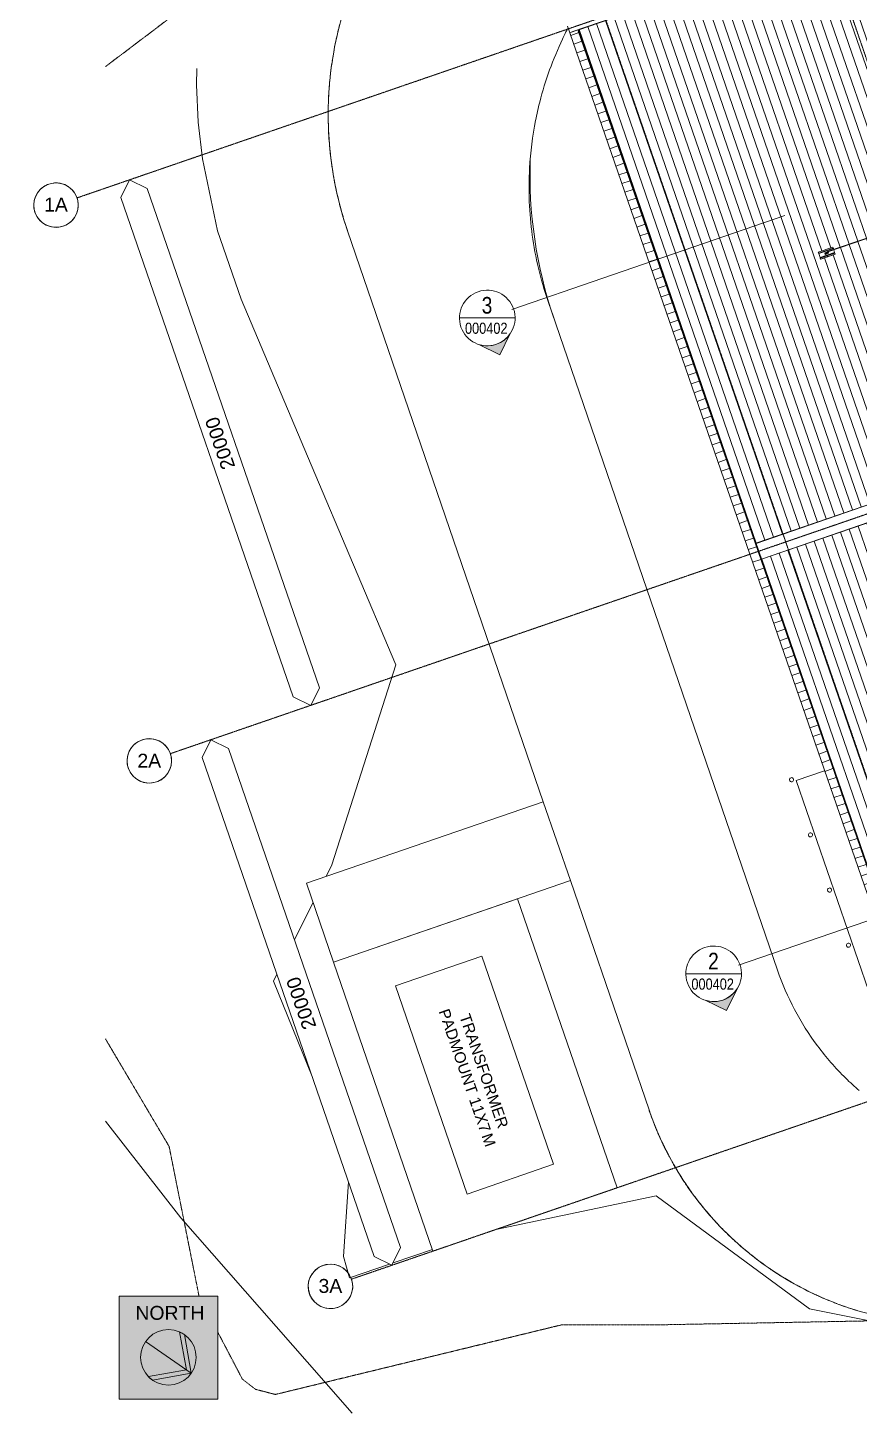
# Model space of a CAD drawing. Header units: millimetres. Extents: x -2478825 to -2336182, y 3945451 to 4053958.
# Drawn here: x -2478825 to -2448930, y 3945451 to 3995308 of the extents above; entities that cross this region are included whole.
import ezdxf

# ---------------------------------------------------------------- set-up
doc = ezdxf.new("R2010")
doc.units = ezdxf.units.MM
doc.linetypes.add('AEC_Double Dash', pattern=[39, 15, -4, 6, -4, 6, -4])
doc.linetypes.add('Grid Line', pattern=[21, 12, -3, 3, -3])
for name, color, linetype, lineweight in [('A-ANNO-NOTE', 131, 'Continuous', 5), ('A-DETL', 90, 'Continuous', 18), ('A-DETL-GENF', 92, 'Continuous', 5), ('A-DETL-THIN', 151, 'Continuous', 5), ('A-FLOR', 192, 'Continuous', 5), ('A-GENM', 13, 'Continuous', 5), ('A-ROOF', 132, 'Continuous', 5), ('A-ROOF-OTLN', 132, 'Continuous', 5), ('A-ROOF-PATT', 132, 'Continuous', 5), ('A-WALL', 113, 'Continuous', 5), ('C-PROP-LINE', 91, 'AEC_Double Dash', 13), ('C-TOPO', 7, 'Continuous', 5), ('G-ANNO-SYMB', 111, 'Continuous', 5), ('G-ANNO-TEXT', 231, 'Continuous', 5), ('Q-SPCQ', 91, 'Continuous', 5), ('S-GRID', 1, 'Continuous', 5), ('S-GRID-IDEN', 1, 'Continuous', 5)]:
    doc.layers.add(name, color=color, linetype=linetype, lineweight=lineweight)
doc.styles.add('Arial', font='arial.ttf', dxfattribs={"height": 500})
doc.styles.add('Arial Narrow', font='ARIALN.TTF', dxfattribs={"height": 600})
doc.styles.add('Arial Narrow_1', font='ARIALN.TTF', dxfattribs={"height": 400})
doc.styles.add('Arial_1', font='arial.ttf', dxfattribs={"height": 400})

# ---------------------------------------------------------------- blocks, each defined once
blk = doc.blocks.new('Generic Models 3 - Generic Models 2-971299-ROOF - Part A')
at = {"layer": 'A-GENM'}
for p, q in [((-2396794, 3972914), (-2399897, 3971816)), ((-2394151, 3965449), (-2396794, 3972914)), ((-2399897, 3971816), (-2397253, 3964350)), ((-2397253, 3964350), (-2394151, 3965449))]:
    blk.add_line(p, q, dxfattribs=at)
blk = doc.blocks.new('Static Line_Sayfa_Metal Deck_Pan Mount - Up to 15 _ pitch - Max 2 Users-1845519-ROOF - Part A')
at = {"layer": 'Q-SPCQ'}
for p, q in [((-2444629, 3989124), (-2450066, 3987250)), ((-2450064, 3987242), (-2444626, 3989117)), ((-2449881, 3987411), (-2450403, 3987232)), ((-2450389, 3987191), (-2450403, 3987232)), ((-2449867, 3987371), (-2450389, 3987191)), ((-2450384, 3987178), (-2450389, 3987191)), ((-2449862, 3987358), (-2450384, 3987178)), ((-2450337, 3987042), (-2450384, 3987178)), ((-2449815, 3987222), (-2450337, 3987042)), ((-2449808, 3987200), (-2450330, 3987021)), ((-2449794, 3987160), (-2450316, 3986980)), ((-2449794, 3987160), (-2450316, 3986980)), ((-2450171, 3987208), (-2450170, 3987203)), ((-2450171, 3987208), (-2450171, 3987208)), ((-2450171, 3987208), (-2450170, 3987203)), ((-2450170, 3987203), (-2450169, 3987203)), ((-2450169, 3987203), (-2450168, 3987200)), ((-2450168, 3987200), (-2450161, 3987179)), ((-2450162, 3987213), (-2450074, 3987247)), ((-2450072, 3987243), (-2450161, 3987208)), ((-2450161, 3987179), (-2450153, 3987156)), ((-2450153, 3987156), (-2450153, 3987155)), ((-2450147, 3987153), (-2450090, 3987172)), ((-2450141, 3987187), (-2450140, 3987186)), ((-2450116, 3987195), (-2450116, 3987196)), ((-2450090, 3987172), (-2450033, 3987192)), ((-2450084, 3987207), (-2450084, 3987206)), ((-2450068, 3987065), (-2450055, 3987070)), ((-2450055, 3987070), (-2450068, 3987065)), ((-2450068, 3987065), (-2450068, 3987065)), ((-2450065, 3987244), (-2450064, 3987243)), ((-2450065, 3987244), (-2450064, 3987242)), ((-2450064, 3987242), (-2450064, 3987242)), ((-2450059, 3987214), (-2450059, 3987215)), ((-2450055, 3987070), (-2450042, 3987074)), ((-2450041, 3987074), (-2450055, 3987070)), ((-2450048, 3987250), (-2450050, 3987254)), ((-2450047, 3987245), (-2450048, 3987248)), ((-2450045, 3987242), (-2450046, 3987245)), ((-2450038, 3987222), (-2450045, 3987242)), ((-2450030, 3987198), (-2450038, 3987222)), ((-2450030, 3987198), (-2450030, 3987198)), ((-2449917, 3987117), (-2449794, 3987160)), ((-2449794, 3987159), (-2449917, 3987117)), ((-2449917, 3987117), (-2449917, 3987117)), ((-2449881, 3987411), (-2449867, 3987371)), ((-2449867, 3987371), (-2449862, 3987358)), ((-2449862, 3987358), (-2449850, 3987324)), ((-2449848, 3987317), (-2449815, 3987222)), ((-2449815, 3987222), (-2449808, 3987200)), ((-2449808, 3987200), (-2449794, 3987160)), ((-2449794, 3987160), (-2449794, 3987160)), ((-2449794, 3987159), (-2449794, 3987160)), ((-2450330, 3987021), (-2450337, 3987042)), ((-2450316, 3986980), (-2450330, 3987021)), ((-2450316, 3986980), (-2450193, 3987022)), ((-2450193, 3987022), (-2450316, 3986980)), ((-2450316, 3986980), (-2450316, 3986980)), ((-2450316, 3986980), (-2450316, 3986980)), ((-2450193, 3987022), (-2450193, 3987022))]:
    blk.add_line(p, q, dxfattribs=at)
at = {"layer": 'Q-SPCQ', "flags": 128}
for points in [[(-2450116, 3987196), (-2450116, 3987196), (-2450117, 3987197), (-2450117, 3987197), (-2450117, 3987198), (-2450117, 3987198), (-2450118, 3987199), (-2450118, 3987199), (-2450118, 3987199), (-2450118, 3987200), (-2450119, 3987200), (-2450119, 3987201), (-2450120, 3987201), (-2450120, 3987201), (-2450120, 3987202), (-2450121, 3987202), (-2450121, 3987202), (-2450122, 3987203), (-2450122, 3987203), (-2450123, 3987203), (-2450123, 3987203), (-2450123, 3987204), (-2450124, 3987204), (-2450124, 3987204), (-2450125, 3987204), (-2450125, 3987204), (-2450126, 3987204), (-2450126, 3987204), (-2450127, 3987204), (-2450127, 3987205), (-2450128, 3987205), (-2450129, 3987205), (-2450129, 3987205), (-2450130, 3987205), (-2450130, 3987204), (-2450131, 3987204), (-2450131, 3987204), (-2450132, 3987204), (-2450132, 3987204), (-2450133, 3987204), (-2450133, 3987204), (-2450134, 3987204), (-2450134, 3987203), (-2450135, 3987203), (-2450135, 3987203), (-2450135, 3987203), (-2450136, 3987202), (-2450136, 3987202), (-2450137, 3987202), (-2450137, 3987201), (-2450137, 3987201), (-2450138, 3987201), (-2450138, 3987200), (-2450139, 3987200), (-2450139, 3987199), (-2450139, 3987199), (-2450139, 3987199), (-2450140, 3987198), (-2450140, 3987198), (-2450140, 3987197), (-2450140, 3987197), (-2450141, 3987196), (-2450141, 3987196), (-2450141, 3987195), (-2450141, 3987195), (-2450141, 3987194), (-2450141, 3987194), (-2450141, 3987193), (-2450141, 3987193), (-2450141, 3987192), (-2450142, 3987192), (-2450142, 3987191), (-2450141, 3987191), (-2450141, 3987190), (-2450141, 3987190), (-2450141, 3987189), (-2450141, 3987189), (-2450141, 3987188), (-2450141, 3987188), (-2450141, 3987187)], [(-2450059, 3987215), (-2450060, 3987216), (-2450060, 3987216), (-2450060, 3987217), (-2450060, 3987217), (-2450061, 3987218), (-2450061, 3987218), (-2450061, 3987219), (-2450061, 3987219), (-2450062, 3987219), (-2450062, 3987220), (-2450062, 3987220), (-2450063, 3987221), (-2450063, 3987221), (-2450064, 3987221), (-2450064, 3987222), (-2450064, 3987222), (-2450065, 3987222), (-2450065, 3987222), (-2450066, 3987223), (-2450066, 3987223), (-2450067, 3987223), (-2450067, 3987223), (-2450068, 3987223), (-2450068, 3987224), (-2450069, 3987224), (-2450069, 3987224), (-2450070, 3987224), (-2450070, 3987224), (-2450071, 3987224), (-2450071, 3987224), (-2450072, 3987224), (-2450072, 3987224), (-2450073, 3987224), (-2450073, 3987224), (-2450074, 3987224), (-2450074, 3987224), (-2450075, 3987224), (-2450075, 3987224), (-2450076, 3987223), (-2450076, 3987223), (-2450077, 3987223), (-2450077, 3987223), (-2450078, 3987223), (-2450078, 3987222), (-2450079, 3987222), (-2450079, 3987222), (-2450080, 3987222), (-2450080, 3987221), (-2450080, 3987221), (-2450081, 3987221), (-2450081, 3987220), (-2450081, 3987220), (-2450082, 3987219), (-2450082, 3987219), (-2450082, 3987219), (-2450083, 3987218), (-2450083, 3987218), (-2450083, 3987217), (-2450083, 3987217), (-2450084, 3987216), (-2450084, 3987216), (-2450084, 3987215), (-2450084, 3987215), (-2450084, 3987214), (-2450084, 3987214), (-2450085, 3987213), (-2450085, 3987213), (-2450085, 3987212), (-2450085, 3987212), (-2450085, 3987211), (-2450085, 3987211), (-2450085, 3987210), (-2450085, 3987210), (-2450085, 3987209), (-2450085, 3987209), (-2450084, 3987208), (-2450084, 3987208), (-2450084, 3987207), (-2450084, 3987207)]]:
    blk.add_lwpolyline(points, dxfattribs=at)
at = {"layer": 'Q-SPCQ'}
for centre, major_axis, ratio, start_param, end_param in [((-2450155, 3987214), (16.5, 5.7), 0.087156, 2.024582, 3.141593), ((-2450153, 3987209), (16.5, 5.7), 0.087156, 2.024582, 3.141593), ((-2450148, 3987157), (4.73, 1.63), 0.996195, 3.141593, 4.712389), ((-2450128, 3987191), (12.3, 4.2), 0.996195, 0, 3.141593), ((-2450128, 3987191), (12.3, 4.2), 0.996195, 3.141593, 6.283185), ((-2450071, 3987210), (12.3, 4.2), 0.996195, 0, 3.141593), ((-2450071, 3987210), (12.3, 4.2), 0.996195, 3.141593, 6.283185), ((-2450066, 3987249), (16.5, 5.7), 0.087156, 0.253073, 2.024582), ((-2450065, 3987244), (16.5, 5.7), 0.087156, 0.253073, 2.024582), ((-2450066, 3987249), (7.09, 2.44), 0.087156, 2.094395, 2.617994), ((-2450066, 3987249), (7.09, 2.44), 0.087156, 3.665191, 4.18879), ((-2450065, 3987244), (7.09, 2.44), 0.087156, 3.141593, 6.283185), ((-2450065, 3987244), (7.09, 2.44), 0.087156, 1.832596, 3.141593), ((-2450066, 3987249), (7.09, 2.44), 0.087156, 0.523599, 1.308997), ((-2450065, 3987244), (7.09, 2.44), 0.087156, 0, 1.570796), ((-2450035, 3987196), (4.73, 1.63), 0.996195, 4.712389, 6.283185)]:
    blk.add_ellipse(centre, major_axis=major_axis, ratio=ratio, start_param=start_param, end_param=end_param, dxfattribs=at)
blk = doc.blocks.new('Ridge Capping - Ridge Capping-1882401-ROOF - Part A')
at = {"layer": 'A-ROOF'}
for p, q in [((-2347469, 4012977), (-2452645, 3976761)), ((-2347466, 4012969), (-2452642, 3976754)), ((-2452544, 3976471), (-2347369, 4012686)), ((-2347271, 4012403), (-2452447, 3976188)), ((-2347269, 4012396), (-2452444, 3976181))]:
    blk.add_line(p, q, dxfattribs=at)
blk = doc.blocks.new('Roof Gutters3 - Roof Gutters-1885272-ROOF - Part A')
at = {"layer": 'A-ROOF-PATT'}
h = blk.add_hatch(dxfattribs=at)
h.set_pattern_fill('FP_6', color=256, style=0, pattern_type=2)
h.set_pattern_definition([(18.946, (-2449699.53, 3967113.1), (-107.2334, 313.9247), [])])
h.paths.add_polyline_path([(-2452862, 3976361), (-2452570, 3976462), (-2459044, 3995228), (-2459335, 3995127), (-2452862, 3976363)])
h = blk.add_hatch(dxfattribs=at)
h.set_pattern_fill('FP_7', color=256, style=0, pattern_type=2)
h.set_pattern_definition([(20.556, (-2449193.1, 3967282.8), (-123.4605, 308.3244), [])])
h.paths.add_polyline_path([(-2452570, 3976462), (-2452544, 3976471), (-2459017, 3995236), (-2459043, 3995227), (-2452607, 3976569)])
h = blk.add_hatch(dxfattribs=at)
h.set_pattern_fill('FP_8', color=256, style=0, pattern_type=2)
h.set_pattern_definition([(18.947, (-2449622.34, 3966979.72), (-108.177, 313.599), [])])
h.paths.add_polyline_path([(-2446389, 3957596), (-2446097, 3957697), (-2452570, 3976462), (-2452862, 3976361), (-2446389, 3957598)])
h = blk.add_hatch(dxfattribs=at)
h.set_pattern_fill('FP_9', color=256, style=0, pattern_type=2)
h.set_pattern_definition([(20.533, (-2449593.7, 3966981.42), (-108.177, 313.599), [])])
h.paths.add_polyline_path([(-2446097, 3957696), (-2446071, 3957706), (-2452544, 3976471), (-2452570, 3976462), (-2446097, 3957697)])
at = {"layer": 'A-ROOF'}
for p, q in [((-2459335, 3995127), (-2459044, 3995228)), ((-2452862, 3976361), (-2459335, 3995127)), ((-2459044, 3995228), (-2459017, 3995236)), ((-2452570, 3976462), (-2459044, 3995228)), ((-2452544, 3976471), (-2459017, 3995236)), ((-2452862, 3976361), (-2452570, 3976462)), ((-2446389, 3957596), (-2452862, 3976361)), ((-2452570, 3976462), (-2452544, 3976471)), ((-2446097, 3957696), (-2452570, 3976462)), ((-2446071, 3957706), (-2452544, 3976471))]:
    blk.add_line(p, q, dxfattribs=at)
blk = doc.blocks.new('Bollard_Typical - 150mm Diameter - BOL001 _fixed_-V24-ROOF - Part A')
at = {"layer": 'Q-SPCQ'}
for start, end in [(360, 180), (180, 0)]:
    blk.add_arc((1.2, -75), 75, start, end, dxfattribs=at)
blk = doc.blocks.new('Family - ___-240017-ROOF - Part A')
at = {"layer": 'C-PROP-LINE'}
for p, q in [((-2471949, 3996996), (-2476029, 3993908)), ((-2476029, 3958921), (-2473742, 3955054)), ((-2473742, 3955054), (-2472666, 3949666)), ((-2472666, 3949666), (-2472665, 3949663)), ((-2456174, 3948633), (-2448033, 3948786)), ((-2471992, 3948373), (-2471111, 3946683)), ((-2469919, 3946129), (-2459651, 3948629)), ((-2459651, 3948629), (-2456174, 3948633)), ((-2471111, 3946683), (-2470635, 3946311)), ((-2470635, 3946311), (-2469919, 3946129))]:
    blk.add_line(p, q, dxfattribs=at)
blk = doc.blocks.new('Dimension - Grids _2D_ - 1-200-639481-ROOF - Part A')
at = {"layer": 'A-DETL-GENF'}
for p, q in [((-9323, 500), (-9823, 0)), ((-9823, 0), (-9323, 500)), ((9677, 500), (-9323, 500)), ((-9323, 500), (9677, 500)), ((10177, 0), (9677, 500)), ((10177, 0), (9677, 500)), ((-9823, 0), (-9323, -500)), ((-9823, 0), (-9323, -500)), ((9677, -500), (10177, 0)), ((10177, 0), (9677, -500)), ((-9323, -500), (9677, -500)), ((-9323, -500), (9677, -500))]:
    blk.add_line(p, q, dxfattribs=at)
blk = doc.blocks.new('Grid - A1-203820-ROOF - Part A')
at = {"layer": 'S-GRID-IDEN'}
blk.add_circle((0, 0), 4, dxfattribs=at)
for start, end in [(360, 180), (180, 360)]:
    blk.add_arc((0, 0), 4, start, end, dxfattribs=at)
blk = doc.blocks.new('Section - Black-1049-ROOF - Part A')
at = {"layer": 'G-ANNO-SYMB'}
h = blk.add_hatch(color=256, dxfattribs=at)
edge = h.paths.add_edge_path()
edge.add_line((-7.7, 4), (-4.7, 7))
edge.add_line((-4.7, 7), (-1.7, 4))
edge.add_arc((-4.7, 0), 5, 53.1301, 126.8699)
for p, q in [((-4.7, 7), (-7.7, 4)), ((-4.7, 7), (-7.7, 4)), ((-1.7, 4), (-4.7, 7)), ((-4.7, 7), (-1.7, 4))]:
    blk.add_line(p, q, dxfattribs=at)
for start, end in [(360, 180), (53.1301, 126.8699), (180, 360)]:
    blk.add_arc((-4.7, 0), 5, start, end, dxfattribs=at)

msp = doc.modelspace()

# ---------------------------------------------------------------- hatches: boundary and pattern name
at = {"layer": 'A-DETL-GENF'}
h = msp.add_hatch(color=7, dxfattribs=at)
h.paths.add_polyline_path([(-2473325, 3945963), (-2471992, 3945963), (-2471992, 3949663), (-2475542, 3949663), (-2475542, 3945963), (-2474341, 3945963)])
h.paths.add_polyline_path([(-2474341, 3946645), (-2474417, 3946705), (-2474488, 3946771), (-2473121, 3947012), (-2473363, 3948379), (-2473276, 3948335), (-2473193, 3948283), (-2472947, 3946890), (-2474002, 3946705)])
msp.add_hatch(color=7, dxfattribs=at).paths.add_polyline_path([(-2474341, 3946645), (-2472947, 3946890), (-2473193, 3948283), (-2473276, 3948335), (-2473363, 3948379), (-2473121, 3947012), (-2474488, 3946771), (-2474417, 3946705)])
at = {"layer": 'A-ROOF-PATT'}
h = msp.add_hatch(dxfattribs=at)
h.set_pattern_fill('FP_2', color=256, style=0, pattern_type=2)
h.set_pattern_definition([(289, (-11344.07, 32944.8), (314.857686, 108.414195), [])])
h.paths.add_polyline_path([(-2452645, 3976761), (-2347469, 4012977), (-2347478, 4013009), (-2353742, 4031486), (-2459017, 3995236), (-2452861, 3977388)])
h.paths.add_polyline_path([(-2449020, 3987609), (-2449020, 3987611), (-2449019, 3987610)])
h.paths.add_polyline_path([(-2446492, 3988481), (-2446491, 3988482), (-2446491, 3988481)])
h.paths.add_polyline_path([(-2355845, 4019694), (-2355845, 4019695), (-2355844, 4019695)])
h.paths.add_polyline_path([(-2353316, 4020564), (-2353315, 4020566), (-2353315, 4020565)])
h.paths.add_polyline_path([(-2450316, 3986980), (-2450402, 3987232), (-2449881, 3987411), (-2449850, 3987324), (-2449703, 3987375), (-2449427, 3987470), (-2449421, 3987473), (-2444766, 3989078), (-2444780, 3989119), (-2444734, 3989135), (-2444723, 3989141), (-2444723, 3989144), (-2444565, 3989198), (-2444565, 3989198), (-2444551, 3989198), (-2444506, 3989213), (-2444491, 3989171), (-2439282, 3990965), (-2439297, 3991007), (-2439250, 3991023), (-2439239, 3991029), (-2439239, 3991032), (-2439082, 3991086), (-2439082, 3991086), (-2439067, 3991086), (-2439022, 3991102), (-2439008, 3991060), (-2433798, 3992853), (-2433813, 3992895), (-2433767, 3992912), (-2433756, 3992918), (-2433756, 3992920), (-2433598, 3992974), (-2433598, 3992974), (-2433584, 3992974), (-2433539, 3992990), (-2433524, 3992948), (-2428315, 3994742), (-2428329, 3994784), (-2428283, 3994800), (-2428272, 3994806), (-2428272, 3994808), (-2428114, 3994862), (-2428114, 3994862), (-2428100, 3994863), (-2428055, 3994878), (-2428041, 3994836), (-2422831, 3996630), (-2422846, 3996672), (-2422800, 3996688), (-2422789, 3996694), (-2422789, 3996696), (-2422631, 3996750), (-2422631, 3996751), (-2422617, 3996751), (-2422572, 3996766), (-2422557, 3996724), (-2417348, 3998518), (-2417362, 3998560), (-2417316, 3998576), (-2417305, 3998582), (-2417305, 3998584), (-2417147, 3998638), (-2417147, 3998639), (-2417133, 3998639), (-2417088, 3998654), (-2417074, 3998612), (-2411864, 4000406), (-2411879, 4000448), (-2411832, 4000464), (-2411822, 4000470), (-2411821, 4000473), (-2411664, 4000527), (-2411664, 4000527), (-2411647, 4000528), (-2411604, 4000543), (-2411590, 4000501), (-2406381, 4002294), (-2406395, 4002336), (-2406349, 4002353), (-2406338, 4002358), (-2406338, 4002361), (-2406180, 4002415), (-2406180, 4002415), (-2406166, 4002415), (-2406121, 4002431), (-2406106, 4002389), (-2400897, 4004183), (-2400912, 4004225), (-2400865, 4004241), (-2400854, 4004247), (-2400854, 4004249), (-2400697, 4004303), (-2400697, 4004303), (-2400682, 4004304), (-2400637, 4004319), (-2400623, 4004277), (-2395413, 4006071), (-2395428, 4006113), (-2395382, 4006129), (-2395371, 4006135), (-2395371, 4006137), (-2395213, 4006191), (-2395213, 4006191), (-2395199, 4006192), (-2395154, 4006207), (-2395139, 4006165), (-2389930, 4007959), (-2389944, 4008001), (-2389898, 4008017), (-2389887, 4008023), (-2389887, 4008025), (-2389729, 4008079), (-2389729, 4008080), (-2389715, 4008080), (-2389670, 4008095), (-2389656, 4008053), (-2384446, 4009847), (-2384461, 4009889), (-2384415, 4009905), (-2384404, 4009911), (-2384404, 4009914), (-2384246, 4009968), (-2384246, 4009968), (-2384232, 4009968), (-2384187, 4009984), (-2384172, 4009942), (-2378963, 4011735), (-2378977, 4011777), (-2378931, 4011794), (-2378920, 4011799), (-2378920, 4011802), (-2378762, 4011856), (-2378762, 4011856), (-2378748, 4011856), (-2378703, 4011872), (-2378689, 4011830), (-2373479, 4013623), (-2373494, 4013665), (-2373447, 4013682), (-2373437, 4013688), (-2373436, 4013690), (-2373279, 4013744), (-2373279, 4013744), (-2373265, 4013745), (-2373219, 4013760), (-2373205, 4013718), (-2367996, 4015512), (-2368010, 4015554), (-2367964, 4015570), (-2367953, 4015576), (-2367953, 4015578), (-2367795, 4015632), (-2367795, 4015632), (-2367781, 4015633), (-2367736, 4015648), (-2367721, 4015606), (-2362512, 4017400), (-2362527, 4017442), (-2362480, 4017458), (-2362469, 4017464), (-2362469, 4017466), (-2362312, 4017520), (-2362312, 4017521), (-2362297, 4017521), (-2362252, 4017536), (-2362238, 4017494), (-2357028, 4019288), (-2357042, 4019330), (-2356997, 4019346), (-2356986, 4019352), (-2356986, 4019355), (-2356828, 4019409), (-2356828, 4019409), (-2356814, 4019409), (-2356769, 4019424), (-2356754, 4019382), (-2351668, 4021133), (-2351698, 4021219), (-2351176, 4021399), (-2351090, 4021147), (-2351612, 4020968), (-2351666, 4021125), (-2352236, 4020928), (-2356752, 4019375), (-2356704, 4019236), (-2356751, 4019220), (-2356764, 4019223), (-2356765, 4019220), (-2356765, 4019219), (-2356922, 4019166), (-2356922, 4019166), (-2356933, 4019157), (-2356978, 4019142), (-2357026, 4019281), (-2362235, 4017487), (-2362187, 4017348), (-2362235, 4017332), (-2362247, 4017334), (-2362248, 4017332), (-2362249, 4017331), (-2362405, 4017278), (-2362405, 4017278), (-2362417, 4017269), (-2362462, 4017253), (-2362509, 4017392), (-2367719, 4015599), (-2367671, 4015460), (-2367719, 4015444), (-2367731, 4015446), (-2367732, 4015443), (-2367733, 4015443), (-2367889, 4015390), (-2367889, 4015389), (-2367900, 4015381), (-2367945, 4015365), (-2367993, 4015504), (-2373202, 4013710), (-2373155, 4013572), (-2373202, 4013556), (-2373215, 4013558), (-2373216, 4013555), (-2373216, 4013555), (-2373372, 4013502), (-2373372, 4013501), (-2373384, 4013493), (-2373429, 4013477), (-2373477, 4013616), (-2378686, 4011822), (-2378638, 4011683), (-2378686, 4011668), (-2378698, 4011670), (-2378699, 4011667), (-2378700, 4011667), (-2378856, 4011613), (-2378856, 4011613), (-2378867, 4011604), (-2378912, 4011589), (-2378960, 4011728), (-2384170, 4009934), (-2384122, 4009795), (-2384169, 4009780), (-2384182, 4009782), (-2384183, 4009779), (-2384183, 4009779), (-2384340, 4009725), (-2384340, 4009725), (-2384351, 4009716), (-2384396, 4009701), (-2384444, 4009840), (-2389653, 4008046), (-2389605, 4007907), (-2389653, 4007891), (-2389665, 4007893), (-2389666, 4007891), (-2389667, 4007890), (-2389823, 4007837), (-2389823, 4007837), (-2389834, 4007828), (-2389879, 4007813), (-2389927, 4007951), (-2395137, 4006158), (-2395089, 4006019), (-2395136, 4006003), (-2395149, 4006005), (-2395150, 4006002), (-2395153, 4006001), (-2395307, 4005949), (-2395307, 4005948), (-2395318, 4005940), (-2395363, 4005924), (-2395411, 4006063), (-2400620, 4004269), (-2400572, 4004131), (-2400620, 4004115), (-2400632, 4004117), (-2400633, 4004114), (-2400634, 4004114), (-2400790, 4004061), (-2400790, 4004060), (-2400802, 4004052), (-2400847, 4004036), (-2400894, 4004175), (-2406104, 4002381), (-2406056, 4002242), (-2406104, 4002227), (-2406116, 4002229), (-2406117, 4002226), (-2406118, 4002226), (-2406274, 4002172), (-2406274, 4002172), (-2406285, 4002163), (-2406330, 4002148), (-2406378, 4002287), (-2411587, 4000493), (-2411540, 4000354), (-2411587, 4000339), (-2411600, 4000341), (-2411601, 4000338), (-2411601, 4000338), (-2411757, 4000284), (-2411757, 4000284), (-2411769, 4000275), (-2411814, 4000260), (-2411862, 4000399), (-2417071, 3998605), (-2417023, 3998466), (-2417071, 3998450), (-2417083, 3998452), (-2417084, 3998450), (-2417085, 3998449), (-2417241, 3998396), (-2417241, 3998396), (-2417252, 3998387), (-2417297, 3998372), (-2417345, 3998510), (-2422555, 3996717), (-2422507, 3996578), (-2422554, 3996562), (-2422567, 3996564), (-2422568, 3996562), (-2422568, 3996561), (-2422725, 3996508), (-2422725, 3996508), (-2422736, 3996499), (-2422781, 3996483), (-2422829, 3996622), (-2428038, 3994828), (-2427990, 3994690), (-2428038, 3994674), (-2428050, 3994676), (-2428051, 3994673), (-2428052, 3994673), (-2428208, 3994620), (-2428208, 3994619), (-2428219, 3994611), (-2428264, 3994595), (-2428312, 3994734), (-2433522, 3992940), (-2433474, 3992801), (-2433521, 3992786), (-2433534, 3992788), (-2433535, 3992785), (-2433535, 3992785), (-2433692, 3992732), (-2433692, 3992731), (-2433703, 3992723), (-2433748, 3992707), (-2433796, 3992846), (-2439005, 3991052), (-2438957, 3990913), (-2439005, 3990898), (-2439017, 3990900), (-2439018, 3990897), (-2439019, 3990897), (-2439175, 3990843), (-2439175, 3990843), (-2439187, 3990834), (-2439232, 3990819), (-2439279, 3990958), (-2444489, 3989164), (-2444441, 3989025), (-2444489, 3989009), (-2444501, 3989012), (-2444502, 3989009), (-2444503, 3989008), (-2444659, 3988955), (-2444659, 3988955), (-2444670, 3988946), (-2444715, 3988931), (-2444765, 3989070), (-2444930, 3989012), (-2449848, 3987316), (-2449794, 3987159), (-2450315, 3986980)])
h.paths.add_polyline_path([(-2448138, 3987908), (-2448127, 3987910), (-2448136, 3987908)])
h.paths.add_polyline_path([(-2445249, 3988903), (-2445238, 3988906), (-2445247, 3988904)])
h.paths.add_polyline_path([(-2354962, 4019992), (-2354952, 4019994), (-2354961, 4019992)])
h.paths.add_polyline_path([(-2352072, 4020986), (-2352062, 4020988), (-2352071, 4020986)])
h = msp.add_hatch(dxfattribs=at)
h.set_pattern_fill('FP_1', color=256, style=0, pattern_type=2)
h.set_pattern_definition([(109, (-11202.03, 32533.07), (-314.857686, -108.414195), [])])
h.paths.add_polyline_path([(-2446076, 3957704), (-2397831, 3974316), (-2397038, 3972013), (-2343541, 3990151), (-2343541, 3999055), (-2343058, 3999185), (-2343370, 4000090), (-2345559, 4000677), (-2343740, 4001164), (-2347571, 4012292), (-2347798, 4012213), (-2452444, 3976181), (-2446071, 3957706)])
h.paths.add_polyline_path([(-2347449, 4002429), (-2347449, 4002428), (-2347451, 4002429)])
h.paths.add_polyline_path([(-2348321, 4002129), (-2348327, 4002126), (-2348326, 4002127)])
h.paths.add_polyline_path([(-2440144, 3970512), (-2440152, 3970508), (-2440144, 3970511)])
h.paths.add_polyline_path([(-2440480, 3970396), (-2440480, 3970395), (-2440481, 3970396)])
h.paths.add_polyline_path([(-2441352, 3970096), (-2441357, 3970093), (-2441357, 3970094)])
h.paths.add_polyline_path([(-2443936, 3969051), (-2444022, 3969303), (-2443500, 3969482), (-2443464, 3969377), (-2438387, 3971126), (-2438408, 3971187), (-2438361, 3971203), (-2438349, 3971201), (-2438348, 3971203), (-2438347, 3971204), (-2438191, 3971257), (-2438191, 3971257), (-2438179, 3971266), (-2438134, 3971281), (-2438112, 3971218), (-2432912, 3973009), (-2432933, 3973072), (-2432886, 3973088), (-2432873, 3973086), (-2432873, 3973088), (-2432872, 3973089), (-2432716, 3973142), (-2432716, 3973143), (-2432704, 3973151), (-2432659, 3973167), (-2432637, 3973103), (-2427437, 3974894), (-2427458, 3974957), (-2427411, 3974973), (-2427398, 3974971), (-2427398, 3974974), (-2427397, 3974974), (-2427241, 3975027), (-2427241, 3975028), (-2427229, 3975036), (-2427184, 3975052), (-2427162, 3974988), (-2421962, 3976779), (-2421983, 3976843), (-2421936, 3976858), (-2421923, 3976856), (-2421922, 3976859), (-2421922, 3976859), (-2421766, 3976913), (-2421766, 3976913), (-2421754, 3976922), (-2421709, 3976937), (-2421687, 3976874), (-2416487, 3978664), (-2416508, 3978728), (-2416461, 3978743), (-2416448, 3978741), (-2416447, 3978744), (-2416436, 3978748), (-2416290, 3978798), (-2416291, 3978798), (-2416279, 3978807), (-2416234, 3978822), (-2416212, 3978759), (-2411012, 3980550), (-2411033, 3980613), (-2410986, 3980629), (-2410973, 3980627), (-2410972, 3980629), (-2410972, 3980630), (-2410815, 3980683), (-2410816, 3980683), (-2410804, 3980692), (-2410759, 3980707), (-2410737, 3980644), (-2405536, 3982435), (-2405558, 3982498), (-2405511, 3982514), (-2405498, 3982512), (-2405497, 3982515), (-2405497, 3982515), (-2405340, 3982568), (-2405340, 3982569), (-2405329, 3982577), (-2405284, 3982593), (-2405262, 3982529), (-2400061, 3984320), (-2400083, 3984383), (-2400036, 3984399), (-2400023, 3984397), (-2400022, 3984400), (-2400022, 3984400), (-2399865, 3984453), (-2399865, 3984454), (-2399854, 3984462), (-2399809, 3984478), (-2399787, 3984414), (-2394586, 3986205), (-2394608, 3986269), (-2394561, 3986284), (-2394548, 3986282), (-2394547, 3986285), (-2394547, 3986285), (-2394390, 3986339), (-2394390, 3986339), (-2394379, 3986348), (-2394334, 3986363), (-2394312, 3986300), (-2389111, 3988090), (-2389133, 3988154), (-2389086, 3988169), (-2389073, 3988167), (-2389072, 3988170), (-2389072, 3988170), (-2388915, 3988224), (-2388915, 3988224), (-2388904, 3988233), (-2388859, 3988248), (-2388837, 3988185), (-2383636, 3989976), (-2383658, 3990039), (-2383611, 3990055), (-2383598, 3990053), (-2383597, 3990055), (-2383597, 3990056), (-2383440, 3990109), (-2383440, 3990109), (-2383429, 3990118), (-2383384, 3990133), (-2383362, 3990070), (-2378161, 3991861), (-2378183, 3991924), (-2378136, 3991940), (-2378123, 3991938), (-2378122, 3991941), (-2378122, 3991941), (-2377965, 3991994), (-2377965, 3991995), (-2377954, 3992003), (-2377909, 3992019), (-2377887, 3991955), (-2372686, 3993746), (-2372708, 3993809), (-2372661, 3993825), (-2372648, 3993823), (-2372647, 3993826), (-2372647, 3993826), (-2372490, 3993879), (-2372490, 3993880), (-2372479, 3993888), (-2372434, 3993904), (-2372412, 3993840), (-2367211, 3995631), (-2367233, 3995695), (-2367186, 3995710), (-2367173, 3995708), (-2367172, 3995711), (-2367172, 3995711), (-2367015, 3995765), (-2367015, 3995765), (-2367004, 3995774), (-2366959, 3995789), (-2366937, 3995726), (-2361736, 3997516), (-2361758, 3997580), (-2361711, 3997595), (-2361698, 3997593), (-2361697, 3997596), (-2361697, 3997596), (-2361540, 3997650), (-2361540, 3997650), (-2361529, 3997659), (-2361484, 3997674), (-2361462, 3997611), (-2356261, 3999402), (-2356283, 3999465), (-2356236, 3999481), (-2356223, 3999479), (-2356222, 3999481), (-2356222, 3999482), (-2356065, 3999535), (-2356065, 3999535), (-2356054, 3999544), (-2356009, 3999559), (-2355987, 3999496), (-2350786, 4001287), (-2350808, 4001350), (-2350761, 4001366), (-2350748, 4001364), (-2350747, 4001367), (-2350746, 4001367), (-2350590, 4001420), (-2350590, 4001421), (-2350579, 4001429), (-2350534, 4001445), (-2350512, 4001381), (-2345436, 4003132), (-2345472, 4003236), (-2344950, 4003416), (-2344863, 4003164), (-2345385, 4002985), (-2345433, 4003124), (-2346492, 4002759), (-2346499, 4002756), (-2350509, 4001373), (-2350469, 4001256), (-2350515, 4001240), (-2350526, 4001234), (-2350526, 4001232), (-2350684, 4001178), (-2350684, 4001178), (-2350698, 4001177), (-2350743, 4001162), (-2350784, 4001279), (-2355984, 3999488), (-2355944, 3999371), (-2355990, 3999355), (-2356001, 3999349), (-2356001, 3999347), (-2356159, 3999293), (-2356159, 3999292), (-2356173, 3999292), (-2356218, 3999277), (-2356259, 3999394), (-2361459, 3997603), (-2361419, 3997486), (-2361465, 3997470), (-2361476, 3997464), (-2361476, 3997461), (-2361634, 3997407), (-2361634, 3997407), (-2361648, 3997407), (-2361693, 3997391), (-2361734, 3997509), (-2366935, 3995718), (-2366894, 3995601), (-2366940, 3995584), (-2366951, 3995579), (-2366951, 3995576), (-2367109, 3995522), (-2367109, 3995522), (-2367123, 3995522), (-2367168, 3995506), (-2367209, 3995624), (-2372410, 3993833), (-2372369, 3993715), (-2372415, 3993699), (-2372426, 3993693), (-2372426, 3993691), (-2372584, 3993637), (-2372584, 3993637), (-2372598, 3993636), (-2372643, 3993621), (-2372684, 3993738), (-2377885, 3991948), (-2377844, 3991830), (-2377890, 3991814), (-2377901, 3991808), (-2377901, 3991806), (-2378059, 3991752), (-2378059, 3991752), (-2378073, 3991751), (-2378118, 3991736), (-2378159, 3991853), (-2383360, 3990062), (-2383319, 3989945), (-2383365, 3989929), (-2383376, 3989923), (-2383376, 3989921), (-2383534, 3989867), (-2383534, 3989866), (-2383548, 3989866), (-2383593, 3989851), (-2383634, 3989968), (-2388835, 3988177), (-2388794, 3988060), (-2388840, 3988044), (-2388851, 3988038), (-2388851, 3988035), (-2389009, 3987981), (-2389009, 3987981), (-2389023, 3987981), (-2389068, 3987965), (-2389109, 3988083), (-2394310, 3986292), (-2394269, 3986175), (-2394315, 3986158), (-2394326, 3986153), (-2394326, 3986150), (-2394484, 3986096), (-2394484, 3986096), (-2394498, 3986096), (-2394543, 3986080), (-2394584, 3986198), (-2399785, 3984407), (-2399744, 3984289), (-2399790, 3984273), (-2399801, 3984267), (-2399801, 3984265), (-2399959, 3984211), (-2399959, 3984211), (-2399973, 3984210), (-2400018, 3984195), (-2400059, 3984312), (-2405260, 3982522), (-2405219, 3982404), (-2405265, 3982388), (-2405276, 3982382), (-2405277, 3982380), (-2405434, 3982326), (-2405434, 3982326), (-2405448, 3982325), (-2405493, 3982310), (-2405534, 3982427), (-2410735, 3980636), (-2410694, 3980519), (-2410740, 3980503), (-2410751, 3980497), (-2410752, 3980495), (-2410909, 3980441), (-2410909, 3980440), (-2410923, 3980440), (-2410969, 3980425), (-2411009, 3980542), (-2416210, 3978751), (-2416169, 3978634), (-2416218, 3978616), (-2416226, 3978612), (-2416227, 3978609), (-2416384, 3978555), (-2416384, 3978555), (-2416398, 3978555), (-2416444, 3978539), (-2416484, 3978657), (-2421685, 3976866), (-2421644, 3976749), (-2421691, 3976732), (-2421701, 3976727), (-2421702, 3976724), (-2421859, 3976670), (-2421859, 3976670), (-2421873, 3976670), (-2421919, 3976654), (-2421959, 3976772), (-2427160, 3974981), (-2427119, 3974863), (-2427166, 3974847), (-2427176, 3974841), (-2427177, 3974839), (-2427334, 3974785), (-2427334, 3974785), (-2427348, 3974784), (-2427394, 3974769), (-2427434, 3974886), (-2432635, 3973096), (-2432594, 3972978), (-2432641, 3972962), (-2432651, 3972956), (-2432652, 3972954), (-2432809, 3972900), (-2432809, 3972900), (-2432823, 3972899), (-2432869, 3972884), (-2432909, 3973001), (-2438110, 3971210), (-2438069, 3971093), (-2438116, 3971077), (-2438126, 3971071), (-2438127, 3971069), (-2438284, 3971015), (-2438284, 3971014), (-2438298, 3971014), (-2438344, 3970999), (-2438386, 3971116), (-2438470, 3971087), (-2438550, 3971060), (-2438555, 3971057), (-2443461, 3969368), (-2443414, 3969230), (-2443935, 3969051)])
h.paths.add_polyline_path([(-2441577, 3970017), (-2441558, 3970025), (-2441567, 3970021), (-2441577, 3970018)])
h.paths.add_polyline_path([(-2441243, 3970134), (-2441233, 3970137), (-2441242, 3970134)])
h.paths.add_polyline_path([(-2438692, 3971010), (-2438673, 3971017), (-2438682, 3971014), (-2438691, 3971010)])
h.paths.add_polyline_path([(-2348547, 4002050), (-2348527, 4002057), (-2348536, 4002054), (-2348546, 4002050)])
h.paths.add_polyline_path([(-2348213, 4002167), (-2348202, 4002169), (-2348212, 4002167)])
h.paths.add_polyline_path([(-2347133, 4002539), (-2347119, 4002543), (-2347129, 4002540)])
h.paths.add_polyline_path([(-2345662, 4003044), (-2345643, 4003051), (-2345652, 4003048), (-2345661, 4003045)])

# ---------------------------------------------------------------- linework, layer by layer
at = {"layer": 'A-DETL'}
for p, q in [((-2475542, 3949663), (-2475542, 3945963)), ((-2471992, 3949663), (-2475542, 3949663)), ((-2471992, 3945963), (-2471992, 3949663)), ((-2475542, 3945963), (-2471992, 3945963))]:
    msp.add_line(p, q, dxfattribs=at)
at = {"layer": 'A-DETL', "lineweight": 5}
msp.add_line((-2472947, 3946890), (-2474587, 3948035), dxfattribs=at)
msp.add_circle((-2473767, 3947463), 1000, dxfattribs=at)
at = {"layer": 'A-DETL-THIN'}
for p, q in [((-2473363, 3948379), (-2473121, 3947012)), ((-2472947, 3946890), (-2473193, 3948283)), ((-2473121, 3947012), (-2474488, 3946771)), ((-2474341, 3946645), (-2472947, 3946890))]:
    msp.add_line(p, q, dxfattribs=at)
for start, end in [(55, 66.1484), (223.8516, 235)]:
    msp.add_arc((-2473767, 3947464), 1000, start, end, dxfattribs=at)
at = {"layer": 'A-FLOR'}
for p, q in [((-2460289, 3967458), (-2467326, 3987999)), ((-2460127, 3985498), (-2451870, 3961397)), ((-2451204, 3968218), (-2450174, 3968571)), ((-2446898, 3955712), (-2451204, 3968218)), ((-2460289, 3967458), (-2468803, 3964529)), ((-2459317, 3964620), (-2460289, 3967458)), ((-2468803, 3964529), (-2467837, 3961689)), ((-2467837, 3961689), (-2459317, 3964620)), ((-2456488, 3956365), (-2459317, 3964620)), ((-2461217, 3963966), (-2467837, 3961689)), ((-2457639, 3953565), (-2461217, 3963966)), ((-2467837, 3961689), (-2464258, 3951288)), ((-2464258, 3951288), (-2457639, 3953565))]:
    msp.add_line(p, q, dxfattribs=at)
for points, knots in [([(-2467972, 3993315), (-2467885, 3994305), (-2467507, 3996133), (-2466748, 3997836), (-2466321, 3998583)], [-1, -1, -1, -1, -0.75, -0.5333333, -0.5333333, -0.5333333, -0.5333333]), ([(-2459598, 3994901), (-2459943, 3994174), (-2460293, 3993200), (-2460521, 3992195), (-2460564, 3991974)], [-1, -1, -1, -1, -0.75, -0.68, -0.68, -0.68, -0.68]), ([(-2467326, 3987999), (-2467472, 3988424), (-2467719, 3989290), (-2468029, 3991064), (-2468052, 3992419), (-2467972, 3993315)], [-1, -1, -1, -1, -0.75, -0.5, 0, 0, 0, 0]), ([(-2460564, 3991974), (-2460677, 3991406), (-2460851, 3990029), (-2460762, 3987832), (-2460388, 3986260), (-2460127, 3985498)], [-0.68, -0.68, -0.68, -0.68, -0.5, -0.25, 0, 0, 0, 0]), ([(-2451870, 3961397), (-2451703, 3960909), (-2451293, 3959960), (-2450466, 3958649), (-2449640, 3957703), (-2449098, 3957206), (-2448930, 3957062)], [-1, -1, -1, -1, -0.875, -0.75, -0.625, -0.5714286, -0.5714286, -0.5714286, -0.5714286]), ([(-2453693, 3951928), (-2454322, 3952546), (-2455158, 3953583), (-2456011, 3955130), (-2456345, 3955948), (-2456488, 3956365)], [-1, -1, -1, -1, -0.5, -0.25, 0, 0, 0, 0])]:
    msp.add_open_spline(points, degree=3, knots=knots, dxfattribs=at)
for points in [[(-2459397, 3995306), (-2459467, 3995172), (-2459534, 3995037), (-2459598, 3994901)], [(-2445704, 3948660), (-2446442, 3948660), (-2447917, 3948804), (-2450047, 3949442), (-2452014, 3950479), (-2453167, 3951411), (-2453693, 3951928)]]:
    msp.add_open_spline(points, degree=3, dxfattribs=at)
at = {"layer": 'A-ROOF'}
msp.add_line((-2353742, 4031486), (-2459017, 3995236), dxfattribs=at)
at = {"layer": 'A-ROOF-OTLN'}
for p, q in [((-2459266, 3995156), (-2354127, 4031359)), ((-2459264, 3995151), (-2459266, 3995156))]:
    msp.add_line(p, q, dxfattribs=at)
at = {"layer": 'A-WALL'}
msp.add_line((-2459416, 3995363), (-2459301, 3995028), dxfattribs=at)
at = {"layer": 'C-TOPO'}
for p, q in [((-2467641, 3995293), (-2467612, 3995409)), ((-2467731, 3994907), (-2467705, 3995023)), ((-2467892, 3994008), (-2467882, 3994081)), ((-2472762, 3993255), (-2472750, 3993841)), ((-2467950, 3993541), (-2467934, 3993684)), ((-2472693, 3991910), (-2472762, 3993255)), ((-2467970, 3993339), (-2467955, 3993501)), ((-2468000, 3992938), (-2467999, 3992954)), ((-2468022, 3992044), (-2468022, 3992133)), ((-2468018, 3992520), (-2468017, 3992539)), ((-2472538, 3990584), (-2472693, 3991910)), ((-2467999, 3991397), (-2468007, 3991554)), ((-2467971, 3991026), (-2467980, 3991130)), ((-2472001, 3988003), (-2472538, 3990584)), ((-2467931, 3990644), (-2467938, 3990710)), ((-2467879, 3990263), (-2467888, 3990326)), ((-2467825, 3989930), (-2467826, 3989936)), ((-2467821, 3989912), (-2467825, 3989930)), ((-2467816, 3989879), (-2467821, 3989912)), ((-2467734, 3989468), (-2467736, 3989478)), ((-2467730, 3989450), (-2467734, 3989468)), ((-2467616, 3988967), (-2467643, 3989072)), ((-2467611, 3988948), (-2467616, 3988967)), ((-2467556, 3988744), (-2467611, 3988948)), ((-2467484, 3988491), (-2467489, 3988509)), ((-2467480, 3988480), (-2467484, 3988491)), ((-2467456, 3988399), (-2467480, 3988480)), ((-2471157, 3985545), (-2472001, 3988003)), ((-2467334, 3988023), (-2467340, 3988041)), ((-2468635, 3979577), (-2471157, 3985545)), ((-2465595, 3972386), (-2468635, 3979577)), ((-2467888, 3965189), (-2465595, 3972386)), ((-2468098, 3964772), (-2467888, 3965189)), ((-2469240, 3962497), (-2468568, 3963836)), ((-2469989, 3961005), (-2469867, 3961248)), ((-2468599, 3957565), (-2469989, 3961005)), ((-2473325, 3952488), (-2476029, 3955958)), ((-2456363, 3956017), (-2456373, 3956044)), ((-2456212, 3955640), (-2456219, 3955656)), ((-2456071, 3955318), (-2456095, 3955372)), ((-2455909, 3954979), (-2455935, 3955033)), ((-2455912, 3954985), (-2455910, 3954982)), ((-2455740, 3954654), (-2455770, 3954708)), ((-2455562, 3954335), (-2455554, 3954322)), ((-2467469, 3951097), (-2467294, 3953775)), ((-2455370, 3954017), (-2455360, 3954000)), ((-2456234, 3953275), (-2461998, 3952065)), ((-2450723, 3949207), (-2456234, 3953275)), ((-2454948, 3953389), (-2455020, 3953489)), ((-2454308, 3952582), (-2454440, 3952736)), ((-2468185, 3946622), (-2473325, 3952488)), ((-2453835, 3952070), (-2453929, 3952166)), ((-2453721, 3951955), (-2453835, 3952070)), ((-2453445, 3951692), (-2453486, 3951730)), ((-2464278, 3951344), (-2465692, 3950861)), ((-2453189, 3951461), (-2453178, 3951452)), ((-2467251, 3950329), (-2467469, 3951097)), ((-2465818, 3950818), (-2467251, 3950329)), ((-2452119, 3950636), (-2452211, 3950700)), ((-2451867, 3950469), (-2451965, 3950533)), ((-2451700, 3950364), (-2451687, 3950356)), ((-2451608, 3950308), (-2451651, 3950334)), ((-2451356, 3950160), (-2451370, 3950168)), ((-2450492, 3949714), (-2450611, 3949770)), ((-2450391, 3949668), (-2450378, 3949662)), ((-2447962, 3948661), (-2450723, 3949207)), ((-2450049, 3949521), (-2450038, 3949516)), ((-2449867, 3949447), (-2450011, 3949505)), ((-2449741, 3949399), (-2449867, 3949447)), ((-2467160, 3945451), (-2468185, 3946622))]:
    msp.add_line(p, q, dxfattribs=at)
at = {"layer": 'C-TOPO', "flags": 128}
for points in [[(-2467705, 3995023), (-2467660, 3995217), (-2467649, 3995261)], [(-2467805, 3994540), (-2467797, 3994579), (-2467790, 3994617)], [(-2467790, 3994617), (-2467749, 3994821), (-2467739, 3994872)], [(-2467874, 3994129), (-2467860, 3994218), (-2467825, 3994428)], [(-2467930, 3993724), (-2467926, 3993756), (-2467898, 3993970)], [(-2467992, 3993068), (-2467975, 3993284), (-2467973, 3993304)], [(-2468017, 3992563), (-2468010, 3992737), (-2468002, 3992912)], [(-2468022, 3992186), (-2468022, 3992264), (-2468019, 3992484)], [(-2468009, 3991586), (-2468016, 3991767), (-2468020, 3991948)], [(-2467984, 3991191), (-2467997, 3991372), (-2467998, 3991388)], [(-2467945, 3990767), (-2467964, 3990948), (-2467968, 3990992)], [(-2467892, 3990348), (-2467916, 3990529), (-2467925, 3990601)], [(-2467830, 3989960), (-2467860, 3990142), (-2467872, 3990218)], [(-2467741, 3989501), (-2467780, 3989689), (-2467806, 3989827)], [(-2467657, 3989133), (-2467670, 3989187), (-2467721, 3989407)], [(-2467489, 3988509), (-2467552, 3988728), (-2467553, 3988733)], [(-2467340, 3988041), (-2467412, 3988260), (-2467436, 3988334)], [(-2456373, 3956044), (-2456427, 3956189), (-2456478, 3956335)], [(-2456280, 3955805), (-2456327, 3955925), (-2456356, 3956000)], [(-2456221, 3955662), (-2456246, 3955722), (-2456280, 3955805)], [(-2456095, 3955372), (-2456154, 3955506), (-2456212, 3955640)], [(-2456013, 3955194), (-2456055, 3955283), (-2456066, 3955308)], [(-2455935, 3955033), (-2455975, 3955113), (-2456013, 3955194)], [(-2455836, 3954836), (-2455886, 3954934), (-2455902, 3954965)], [(-2455770, 3954708), (-2455803, 3954772), (-2455836, 3954836)], [(-2455597, 3954396), (-2455685, 3954552), (-2455720, 3954617)], [(-2455545, 3954305), (-2455571, 3954351), (-2455597, 3954396)], [(-2455416, 3954091), (-2455481, 3954198), (-2455545, 3954305)], [(-2455395, 3954057), (-2455406, 3954074), (-2455416, 3954091)], [(-2455340, 3953969), (-2455368, 3954013), (-2455395, 3954057)], [(-2455267, 3953855), (-2455304, 3953912), (-2455340, 3953969)], [(-2455194, 3953744), (-2455231, 3953800), (-2455267, 3953855)], [(-2455149, 3953676), (-2455172, 3953710), (-2455194, 3953744)], [(-2455020, 3953489), (-2455085, 3953582), (-2455149, 3953676)], [(-2454730, 3953097), (-2454877, 3953292), (-2454911, 3953338)], [(-2454653, 3952998), (-2454692, 3953047), (-2454730, 3953097)], [(-2454468, 3952769), (-2454483, 3952788), (-2454653, 3952998)], [(-2454171, 3952427), (-2454240, 3952504), (-2454308, 3952582)], [(-2453974, 3952214), (-2454005, 3952246), (-2454171, 3952427)], [(-2453486, 3951730), (-2453662, 3951898), (-2453681, 3951916)], [(-2453154, 3951432), (-2453322, 3951579), (-2453399, 3951649)], [(-2452883, 3951205), (-2452904, 3951222), (-2453154, 3951432)], [(-2452608, 3950989), (-2452648, 3951019), (-2452798, 3951136)], [(-2452327, 3950781), (-2452386, 3950824), (-2452502, 3950909)], [(-2451979, 3950543), (-2451993, 3950552), (-2452119, 3950636)], [(-2451676, 3950350), (-2451738, 3950388), (-2451867, 3950469)], [(-2451370, 3950168), (-2451489, 3950237), (-2451608, 3950308)], [(-2451048, 3949990), (-2451082, 3950008), (-2451275, 3950114)], [(-2450736, 3949831), (-2450789, 3949857), (-2450936, 3949932)], [(-2450236, 3949599), (-2450364, 3949656), (-2450492, 3949714)], [(-2450023, 3949510), (-2450031, 3949513), (-2450194, 3949582)], [(-2449345, 3949257), (-2449594, 3949344), (-2449643, 3949362)], [(-2449003, 3949148), (-2449042, 3949160), (-2449320, 3949249), (-2449326, 3949251)]]:
    msp.add_lwpolyline(points, dxfattribs=at)
at = {"layer": 'C-TOPO'}
for centre, radius, start, end in [((-2444928, 3990007), 15840, 177.8715, 198.9114), ((-2445704, 3960060), 11400, 198.9114, 200.7473), ((-2445704, 3960060), 11400, 201.3969, 202.6261), ((-2445704, 3960060), 11400, 203.4203, 204.4913), ((-2445704, 3960060), 11400, 205.3729, 206.3568), ((-2445704, 3960060), 11400, 207.2953, 208.1899), ((-2445704, 3960060), 11400, 209.2054, 210.1283), ((-2445704, 3960060), 11400, 211.1004, 212.003), ((-2445704, 3960060), 11400, 212.9674, 213.8748), ((-2445704, 3960060), 11400, 213.8805, 214.0004), ((-2445704, 3960060), 11400, 214.817, 215.5617), ((-2445704, 3960060), 11400, 216.6778, 217.5752), ((-2445704, 3960060), 11400, 217.629, 217.7834), ((-2445704, 3960060), 11400, 218.5641, 219.2699), ((-2445704, 3960060), 11400, 219.5499, 219.6684), ((-2445704, 3960060), 11400, 220.4751, 221.3263), ((-2445704, 3960060), 11400, 221.3876, 221.5484), ((-2445704, 3960060), 11400, 222.399, 223.1711), ((-2445704, 3960060), 11400, 223.2453, 223.4261), ((-2445704, 3960060), 11400, 224.3164, 224.9035), ((-2445704, 3960060), 11400, 226.2511, 226.9628), ((-2445704, 3960060), 11400, 227.0089, 227.168), ((-2445704, 3960060), 11400, 228.1015, 228.6573), ((-2445704, 3960060), 11400, 229.951, 230.3303), ((-2445704, 3960060), 11400, 230.7683, 230.8986), ((-2445704, 3960060), 11400, 231.8113, 232.5323), ((-2445704, 3960060), 11400, 233.6854, 234.2983), ((-2445704, 3960060), 11400, 235.5647, 236.2539), ((-2445704, 3960060), 11400, 236.3743, 236.4777), ((-2445704, 3960060), 11400, 237.4311, 238.1563), ((-2445704, 3960060), 11400, 239.2794, 240.0172), ((-2445704, 3960060), 11400, 240.0995, 240.2075), ((-2445704, 3960060), 11400, 241.1265, 241.8979), ((-2445704, 3960060), 11400, 242.9874, 243.6692), ((-2445704, 3960060), 11400, 244.8662, 245.6167), ((-2445704, 3960060), 11400, 246.7504, 247.4676), ((-2445704, 3960060), 11400, 248.6121, 249.105), ((-2445704, 3960060), 11400, 250.4449, 250.972), ((-2445704, 3960060), 11400, 252.2752, 253.0803)]:
    msp.add_arc(centre, radius, start, end, dxfattribs=at)
for centre, major_axis, ratio, start_param, end_param in [((-2455690, 3992284), (2272, 12402), 0.977373, 1.567889, 1.570797), ((-2455690, 3992286), (2313, 12394), 0.977369, 1.574216, 1.580393), ((-2455683, 3992254), (1650, 12506), 0.977828, 1.596918, 1.600101), ((-2455686, 3992254), (1646, 12505), 0.977734, 1.559156, 1.562214), ((-2455676, 3992256), (1706, 12504), 0.977932, 1.639065, 1.645086), ((-2455670, 3992278), (2198, 12432), 0.977762, 1.685324, 1.688347), ((-2455681, 3992225), (1004, 12580), 0.977742, 1.66305, 1.6681), ((-2455683, 3992151), (-646, 12602), 0.97782, 1.491453, 1.494326), ((-2455685, 3992186), (136, 12615), 0.97792, 1.59766, 1.600209), ((-2455679, 3992186), (141, 12619), 0.978078, 1.62932, 1.631836), ((-2455670, 3992189), (194, 12625), 0.978238, 1.665004, 1.669822), ((-2455670, 3992142), (-882, 12593), 0.978458, 1.611498, 1.613741), ((-2455669, 3992142), (-874, 12593), 0.978457, 1.614423, 1.616683), ((-2455669, 3992141), (-896, 12593), 0.978349, 1.643817, 1.645606), ((-2455670, 3992132), (-1100, 12577), 0.978224, 1.658449, 1.660359), ((-2455653, 3992122), (-1391, 12558), 0.97875, 1.675979, 1.679402), ((-2455619, 3992074), (-2654, 12368), 0.9797, 1.689956, 1.691941), ((-2445706, 3960060), (-998, 11355), 0.999876, 1.813225, 1.816003), ((-2445554, 3960086), (9921, 5875), 0.988377, 3.763387, 3.767322)]:
    msp.add_ellipse(centre, major_axis=major_axis, ratio=ratio, start_param=start_param, end_param=end_param, dxfattribs=at)
for points in [[(-2456485, 3956354), (-2456447, 3956245), (-2456408, 3956137), (-2456368, 3956029)], [(-2456344, 3955967), (-2456310, 3955879), (-2456276, 3955792), (-2456240, 3955705)], [(-2456188, 3955582), (-2456163, 3955521), (-2456136, 3955461), (-2456110, 3955402)], [(-2456023, 3955213), (-2456005, 3955174), (-2455986, 3955135), (-2455968, 3955096)]]:
    msp.add_open_spline(points, degree=3, dxfattribs=at)
at = {"layer": 'G-ANNO-SYMB'}
for p, q in [((-2451611, 3988552), (-2461415, 3985170)), ((-2463304, 3984864), (-2461304, 3984864)), ((-2453274, 3961571), (-2443468, 3964944)), ((-2455163, 3961265), (-2453163, 3961265))]:
    msp.add_line(p, q, dxfattribs=at)
at = {"layer": 'S-GRID', "linetype": 'Grid Line'}
for p, q in [((-2354085, 4031526), (-2477051, 3989185)), ((-2434482, 3952982), (-2456055, 4015631)), ((-2473696, 3969187), (-2347573, 4012616)), ((-2442429, 3950246), (-2464001, 4012895)), ((-2338592, 3994556), (-2467185, 3950277))]:
    msp.add_line(p, q, dxfattribs=at)

# ---------------------------------------------------------------- block references
at = {"layer": 'A-DETL-GENF', "rotation": 109.0004071202325}
for p in [(-2471849, 3980212), (-2468931, 3960065)]:
    msp.add_blockref('Dimension - Grids _2D_ - 1-200-639481-ROOF - Part A', p, dxfattribs=at)
at = {"layer": 'A-GENM', "rotation": 359.5004071202222}
msp.add_blockref('Generic Models 3 - Generic Models 2-971299-ROOF - Part A', (-100434, -31763), dxfattribs=at)
at = {"layer": 'A-ROOF'}
for name in ['Roof Gutters3 - Roof Gutters-1885272-ROOF - Part A', 'Ridge Capping - Ridge Capping-1882401-ROOF - Part A']:
    msp.add_blockref(name, (0, 0), dxfattribs=at)
at = {"layer": 'C-PROP-LINE'}
msp.add_blockref('Family - ___-240017-ROOF - Part A', (0, 0), dxfattribs=at)
at = {"layer": 'G-ANNO-SYMB', "extrusion": (0, 0, -1), "xscale": 199.9999999999999, "yscale": 199.9999999999999, "zscale": 199.9999999999999}
for p, rotation in [((2461415, 3985170), 160.9679094630518), ((2453274, 3961571), 161.0168585610794)]:
    msp.add_blockref('Section - Black-1049-ROOF - Part A', p, dxfattribs=dict(at, rotation=rotation))
at = {"layer": 'Q-SPCQ'}
msp.add_blockref('Static Line_Sayfa_Metal Deck_Pan Mount - Up to 15 _ pitch - Max 2 Users-1845519-ROOF - Part A', (0, 0), dxfattribs=at)
at = {"layer": 'Q-SPCQ', "rotation": 14.44475166208499}
for p in [(-2451385, 3968322), (-2450702, 3966336), (-2450019, 3964351), (-2449336, 3962365)]:
    msp.add_blockref('Bollard_Typical - 150mm Diameter - BOL001 _fixed_-V24-ROOF - Part A', p, dxfattribs=at)
at = {"layer": 'S-GRID-IDEN', "xscale": 199.9999999999999, "yscale": 199.9999999999999, "zscale": 199.9999999999999}
for p, rotation in [((-2477808, 3988924), 109.0004071202154), ((-2474453, 3968927), 289.0004071202151), ((-2467941, 3950017), 109.0004071202155)]:
    msp.add_blockref('Grid - A1-203820-ROOF - Part A', p, dxfattribs=dict(at, rotation=rotation))

# ---------------------------------------------------------------- texts
at = {"layer": 'A-ANNO-NOTE', "char_height": 500, "width": 2324.89, "attachment_point": 1, "rotation": 109.0004, "style": 'Arial'}
for insert in [(-2471832, 3979354), (-2468914, 3959206)]:
    msp.add_mtext('20000', dxfattribs=dict(at, insert=insert))
at = {"layer": 'G-ANNO-SYMB', "attachment_point": 1}
for s, insert, char_height, width, style in [('3', (-2462504, 3985620), 600, 464.98, 'Arial Narrow'), ('000402', (-2463105, 3984694), 400, 1924.05, 'Arial Narrow_1'), ('2', (-2454364, 3962022), 600, 464.98, 'Arial Narrow'), ('000402', (-2454965, 3961095), 400, 1924.05, 'Arial Narrow_1')]:
    msp.add_mtext(s, dxfattribs=dict(at, insert=insert, char_height=char_height, width=width, style=style))
at = {"layer": 'G-ANNO-TEXT', "color": 253, "char_height": 400, "attachment_point": 1, "rotation": 289.0004, "style": 'Arial_1'}
for s, insert, width in [('PADMOUNT 11X7', (-2463681, 3960049), 5740.08), ('TRANSFORMER ', (-2462935, 3959872), 5499.58), ('M', (-2462139, 3955571), 561.18)]:
    msp.add_mtext(s, dxfattribs=dict(at, insert=insert, width=width))
at = {"layer": 'G-ANNO-TEXT', "color": 7, "insert": (-2474955, 3949315), "char_height": 500, "width": 3014.34, "attachment_point": 1, "style": 'Arial'}
msp.add_mtext('NORTH', dxfattribs=at)
at = {"layer": 'S-GRID-IDEN', "char_height": 500, "width": 1026.16, "attachment_point": 1, "style": 'Arial'}
for s, insert in [('1A', (-2478238, 3989192)), ('2A', (-2474882, 3969183)), ('3A', (-2468372, 3950284))]:
    msp.add_mtext(s, dxfattribs=dict(at, insert=insert))

doc.saveas('drawing.dxf')
